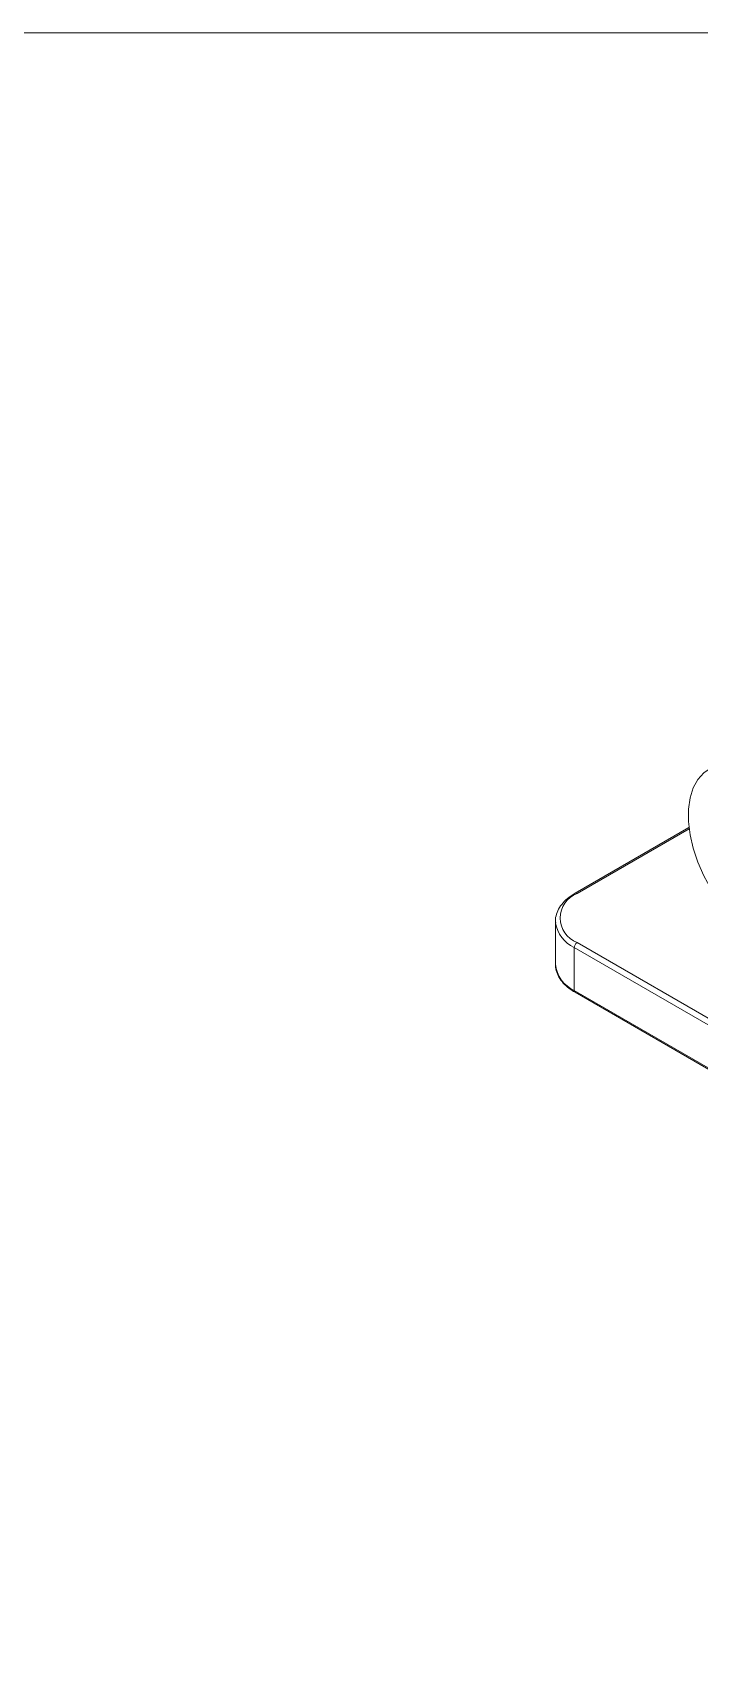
# Model space of a CAD drawing. Header units: millimetres. Extents: x 5 to 292, y 6 to 206.
# Drawn here: x 148.5 to 181.4, y 124.5 to 205.6 of the extents above; entities that cross this region are included whole.
import ezdxf

# ---------------------------------------------------------------- set-up
doc = ezdxf.new("R2010")
doc.units = ezdxf.units.MM

msp = doc.modelspace()

# ---------------------------------------------------------------- linework, layer by layer
at = {"color": 7, "linetype": 'Continuous', "lineweight": 0}
msp.add_line((5.021, 205.587), (292.021, 205.587), dxfattribs=at)
at = {"color": 7, "linetype": 'Continuous', "lineweight": 15}
for p, q in [((180.943, 166.308), (175.314, 163.058)), ((174.344, 161.672), (174.344, 159.549)), ((174.346, 161.604), (174.344, 161.672)), ((233.651, 126.677), (175.272, 160.378)), ((175.272, 160.378), (175.272, 158.255)), ((175.414, 160.623), (233.792, 126.922)), ((175.272, 158.255), (233.651, 124.554)), ((175.314, 158.164), (233.692, 124.463))]:
    msp.add_line(p, q, dxfattribs=at)
at = {"color": 8, "linetype": 'Continuous', "lineweight": 15}
msp.add_line((180.95, 166.244), (175.414, 163.048), dxfattribs=at)
at = {"color": 7, "linetype": 'Continuous', "lineweight": 15, "flags": 128}
msp.add_lwpolyline([(184.442, 168.956), (183.915, 169.214), (183.399, 169.376), (182.908, 169.437), (182.45, 169.396), (182.037, 169.254), (181.677, 169.014), (181.38, 168.682), (181.15, 168.265), (180.995, 167.771), (180.916, 167.213), (180.916, 166.603), (180.995, 165.954), (181.15, 165.281), (181.38, 164.599), (181.677, 163.923), (182.037, 163.268), (182.45, 162.65), (182.908, 162.08), (183.399, 161.573), (183.915, 161.14), (184.442, 160.79)], dxfattribs=at)
at = {"color": 8, "linetype": 'Continuous', "lineweight": 15}
for centre, radius, start, end in [((175.355, 162.966), 0.101, 54.38311, 114.29244), ((175.949, 161.853), 1.622, 188.83396, 245.34622), ((175.93, 159.708), 1.594, 185.69479, 245.62532), ((175.371, 158.245), 0.0997, 174.06309, 234.62415)]:
    msp.add_arc(centre, radius, start, end, dxfattribs=at)
at = {"color": 7, "linetype": 'Continuous', "lineweight": 15}
for centre, radius, start, end in [((175.874, 161.836), 1.297, 110.78341, 249.21653), ((175.579, 160.365), 0.307, 122.60538, 177.3947)]:
    msp.add_arc(centre, radius, start, end, dxfattribs=at)
for points, knots in [([(175.314, 163.058), (175.246, 163.017), (175.05, 162.897), (174.778, 162.667), (174.532, 162.362), (174.386, 162.032), (174.329, 161.77), (174.351, 161.626), (174.356, 161.595)], [0, 0, 0, 0, 0.111173, 0.322271, 0.533236, 0.741242, 0.943919, 1, 1, 1, 1]), ([(174.348, 159.595), (174.347, 159.585), (174.327, 159.465), (174.377, 159.232), (174.502, 158.913), (174.722, 158.616), (174.994, 158.363), (175.216, 158.225), (175.314, 158.164)], [0, 0, 0, 0, 0.018255, 0.220315, 0.421454, 0.625449, 0.834197, 1, 1, 1, 1])]:
    msp.add_open_spline(points, degree=3, knots=knots, dxfattribs=at)

doc.saveas('drawing.dxf')
